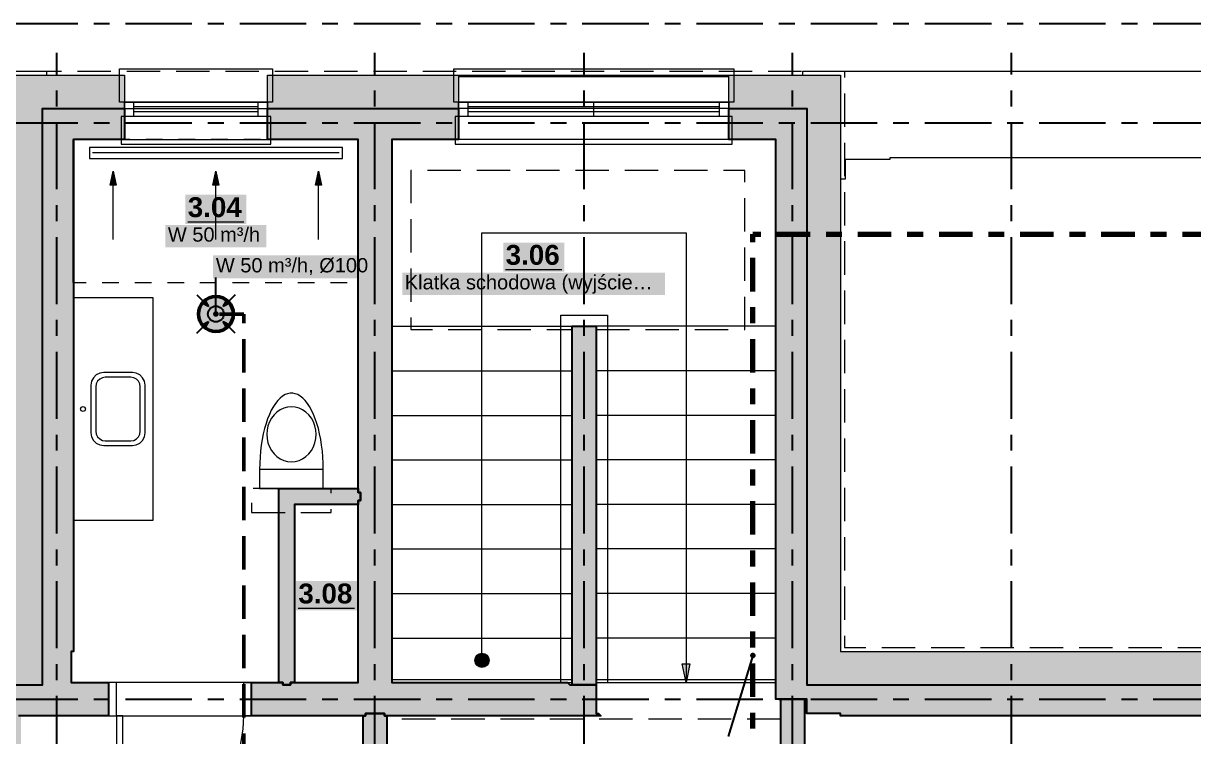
# Model space of a CAD drawing. Header units: metres. Extents: x -3.2 to 60.6, y -2.1 to 10.4.
# Drawn here: x 45.69 to 53.04, y 4.89 to 9.38 of the extents above; entities that cross this region are included whole.
import ezdxf

# ---------------------------------------------------------------- set-up
doc = ezdxf.new("R2010")
doc.units = ezdxf.units.M
for name, pattern in [('KRESKOWA', [5.25, 4.2, -1.05]), ('KRESKOWA_DROBNA', [3.15, 2.1, -1.05]), ('PUNKTOWA', [10.5, 8.4, -1.05, 0, -1.05]), ('PUNKTOWA_KROTKA', [6.3, 4.2, -1.05, 0, -1.05])]:
    doc.linetypes.add(name, pattern=pattern)
doc.layers.add('A-MASKA', color=7, linetype='Continuous', lineweight=18)
doc.layers.add('S-OPISY', color=2, linetype='Continuous', lineweight=25)
for name, color, linetype, lineweight, true_color in [('I-OSIE', 8, 'PUNKTOWA', 18, 0x7a7a7a), ('I-PODKLAD', 8, 'Continuous', 18, 0x9a9a9a), ('I-PODKLAD-SCIANY', 8, 'Continuous', 25, 0x6e6e6e), ('I-PODKLAD-WYPELN', 254, 'Continuous', 18, 0xe6e6e6), ('I-POMIESZCZENIA', 8, 'Continuous', 25, 0x4a4a4a), ('S-WENT', 3, 'Continuous', 35, 0x008a00)]:
    doc.layers.add(name, color=color, linetype=linetype, lineweight=lineweight, true_color=true_color)
doc.styles.add('PL_ARIAL', font='arial.ttf')
doc.styles.add('PL_ARIAL_B', font='arialbd.ttf')

msp = doc.modelspace()

# ---------------------------------------------------------------- hatches: boundary and pattern name
at = {"layer": 'A-MASKA', "true_color": 0xffffff}
for points in [[(46.7032, 8.1145), (47.0868, 8.1145), (47.0868, 8.297), (46.7032, 8.297)], [(46.5784, 7.9677), (47.2116, 7.9677), (47.2116, 8.1075), (46.5784, 8.1075)], [(48.7012, 7.8144), (49.0848, 7.8144), (49.0848, 7.9969), (48.7012, 7.9969)], [(46.8775, 7.772), (47.9085, 7.772), (47.9085, 7.9168), (46.8775, 7.9168)], [(48.0674, 7.6676), (49.7186, 7.6676), (49.7186, 7.8074), (48.0674, 7.8074)], [(47.3982, 5.685), (47.7818, 5.685), (47.7818, 5.8675), (47.3982, 5.8675)]]:
    msp.add_hatch(color=7, dxfattribs=at).paths.add_polyline_path(points)
at = {"layer": 'I-PODKLAD-WYPELN', "true_color": 0xe4e4e4}
h = msp.add_hatch(color=7, dxfattribs=at)
h.paths.add_polyline_path([(41.16, 4.985), (41.16, 4.985), (41.16, 3.7), (41.16, 3.7), (41.16, 3.7), (41.135, 3.7), (41.135, 3.7), (41.135, 3.7), (41.135, 3.7), (40.92, 3.7), (40.92, 3.7), (40.92, 3.7), (40.92, 3.7), (40.92, 3.7), (40.92, 3.7), (40.92, 3.7), (40.92, 3.7), (40.724, 3.7), (40.724, 3.7), (40.724, 3.7), (40.724, 3.7), (40.72, 3.7), (40.72, 5.425), (40.72, 5.425), (40.72, 5.425), (40.72, 5.425), (45.595, 5.425), (45.595, 9.05), (46.32, 9.05), (46.32, 8.84), (46.32, 8.645), (46, 8.645), (46, 5.425), (45.985, 5.425), (45.985, 5.425), (45.985, 5.425), (45.985, 5.425), (45.985, 5.425), (45.985, 5.425), (45.985, 5.425), (45.985, 5.425), (45.985, 5.425), (45.985, 5.425), (45.985, 5.425), (45.985, 5.23), (45.985, 5.23), (45.985, 5.23), (45.985, 5.23), (45.985, 5.23), (46.22, 5.23), (46.22, 5.23), (46.22, 5.23), (46.22, 5.23), (46.22, 5.23), (46.22, 5.035), (46.22, 5.035), (46.22, 5.035), (46.22, 5.02), (46.22, 5.02), (46.22, 5.02), (45.895, 5.02), (45.895, 5.02), (45.895, 5.02), (45.895, 5.02), (45.895, 5.02), (45.67, 5.02), (45.67, 5.02), (45.67, 5.02), (45.67, 4.8), (45.67, 4.8), (45.67, 4.8), (45.655, 4.8), (45.655, 4.8), (45.655, 4.8), (45.655, 4.8), (45.52, 4.8), (45.52, 4.8), (45.52, 4.8), (45.52, 4.8), (45.52, 4.8), (45.52, 5.02), (45.52, 5.02), (45.52, 5.02), (45.52, 5.02), (45.52, 5.02), (41.125, 5.02), (41.125, 5.02), (41.125, 5.02), (41.1225, 5.0225), (41.135, 5.01), (41.135, 5.01), (41.135, 5.01), (41.16, 4.985)])
h.paths.add_polyline_path([(45.895, 5.215), (45.895, 5.215), (45.895, 5.215), (45.895, 5.215), (45.895, 5.215), (45.895, 5.215), (45.895, 5.215), (45.895, 5.215)], flags=0)
h.paths.add_polyline_path([(45.895, 5.035), (45.895, 5.035), (45.895, 5.035)], flags=0)
h.paths.add_polyline_path([(40.92, 5.225), (40.92, 5.225), (40.92, 5.225), (40.92, 5.215), (40.92, 5.215), (40.92, 5.215), (40.92, 5.215), (40.92, 5.215), (40.93, 5.215), (40.93, 5.215), (40.93, 5.215)], flags=0)
h.paths.add_polyline_path([(41.12, 5.215), (41.12, 5.215), (41.12, 5.215), (41.12, 5.215), (41.12, 5.215), (41.12, 5.215), (41.12, 5.215), (41.12, 5.215)], flags=0)
h.paths.add_polyline_path([(40.724, 5.421), (40.724, 5.421), (40.724, 5.421), (40.724, 5.421), (40.73, 5.415)], flags=0)
h.paths.add_polyline_path([(40.8071, 5.3379), (40.904, 5.241), (40.9196, 5.2254), (40.73, 5.415)], flags=0)
h.paths.add_polyline_path([(45.805, 5.425), (45.805, 5.425), (45.805, 5.425), (45.805, 5.425)], flags=0)
h.paths.add_polyline_path([(45.805, 5.215), (45.805, 5.215), (45.805, 5.215), (45.805, 5.215)], flags=0)
h = msp.add_hatch(color=7, dxfattribs=at)
h.paths.add_polyline_path([(47.12, 5.02), (47.12, 5.035), (47.12, 5.035), (47.12, 5.035), (47.12, 5.035), (47.12, 5.23), (47.12, 5.23), (47.12, 5.23), (47.12, 5.23), (47.12, 5.23), (47.29, 5.23), (47.29, 6.45), (47.79, 6.45), (47.79, 8.645), (47.79, 8.645), (47.79, 8.645), (47.79, 8.645), (47.79, 8.645), (47.22, 8.645), (47.22, 8.84), (47.22, 9.05), (48.42, 9.05), (48.42, 8.84), (48.42, 8.645), (48, 8.645), (48, 8.645), (48, 8.645), (48, 5.23), (48, 5.23), (48, 5.23), (49.105, 5.23), (49.105, 5.23), (49.105, 5.23), (49.105, 5.23), (49.105, 5.23), (49.12, 5.215), (49.12, 5.215), (49.12, 5.215), (49.12, 5.215), (49.12, 5.215), (49.12, 5.215), (49.12, 5.215), (49.12, 5.215), (49.12, 5.215), (49.12, 5.215), (49.12, 5.215), (49.12, 5.215), (49.135, 5.215), (49.135, 7.47), (49.285, 7.47), (49.285, 5.215), (49.285, 5.215), (49.285, 5.215), (49.285, 5.215), (49.285, 5.215), (49.285, 5.215), (49.285, 5.035), (49.285, 5.035), (49.285, 5.035), (49.285, 5.035), (49.285, 5.035), (49.285, 5.035), (49.285, 5.035), (49.285, 5.035), (49.285, 5.035), (49.285, 5.035), (49.285, 5.035), (49.285, 5.035), (49.285, 5.035), (49.285, 5.035), (49.285, 5.035), (49.285, 5.035), (49.285, 5.035), (49.3, 5.035), (49.3, 5.035), (49.3, 5.035), (49.315, 5.02), (49.315, 5.02), (49.315, 5.02), (47.97, 5.02), (47.97, 5.02), (47.97, 5.02), (47.97, 4.8), (47.97, 4.8), (47.97, 4.8), (47.955, 4.8), (47.955, 4.8), (47.955, 4.8), (47.955, 4.8), (47.82, 4.8), (47.82, 4.8), (47.82, 4.8), (47.82, 4.8), (47.82, 4.8), (47.82, 5.02), (47.82, 5.02), (47.82, 5.02), (47.82, 5.02), (47.82, 5.02), (47.12, 5.02), (47.12, 5.02)])
h.paths.add_polyline_path([(47.79, 5.23), (47.79, 5.23), (47.79, 6.35), (47.39, 6.35), (47.39, 5.23), (47.79, 5.23), (47.79, 5.23), (47.79, 5.23)], flags=0)
h = msp.add_hatch(color=7, dxfattribs=at)
h.paths.add_polyline_path([(50.82, 5.02), (50.82, 5.02), (50.82, 5.035), (50.82, 5.035), (50.82, 5.035), (50.82, 5.035), (50.82, 5.035), (50.82, 5.035), (50.82, 5.035), (50.82, 5.035), (50.82, 5.035), (50.82, 5.035), (50.82, 5.035), (50.82, 5.035), (50.82, 5.035), (50.82, 5.035), (50.82, 5.035), (50.82, 5.035), (50.82, 5.035), (50.61, 5.035), (50.61, 5.035), (50.61, 5.035), (50.61, 5.125), (50.61, 5.125), (50.61, 5.125), (50.595, 5.125), (50.595, 4.8), (50.58, 4.8), (50.445, 4.8), (50.445, 5.125), (50.415, 5.125), (50.415, 5.125), (50.415, 5.125), (50.415, 8.645), (50.415, 8.645), (50.415, 8.645), (50.415, 8.645), (50.12, 8.645), (50.12, 8.84), (50.12, 9.05), (50.82, 9.05), (50.82, 5.425), (50.82, 5.425), (50.82, 5.425), (54.32, 5.425), (54.32, 5.425), (54.32, 5.425), (54.32, 5.425), (54.32, 3.1), (54.31, 3.1), (54.11, 3.1), (54.11, 3.1), (54.11, 3.1), (54.11, 3.1), (53.915, 3.1), (53.915, 3.1), (53.915, 3.1), (53.915, 5.02), (53.915, 5.02), (53.915, 5.02), (53.915, 5.02), (53.915, 5.02), (53.915, 5.02), (50.82, 5.02)])
h.paths.add_polyline_path([(53.93, 5.215), (53.93, 5.215), (53.93, 5.215), (53.93, 5.215), (53.93, 5.215)], flags=0)
h.paths.add_polyline_path([(54.11, 5.215), (54.11, 5.215), (54.11, 5.215), (54.11, 5.215), (54.11, 5.215), (54.11, 5.215)], flags=0)
h.paths.add_polyline_path([(50.61, 5.215), (50.61, 5.215), (50.61, 5.215), (50.61, 5.215)], flags=0)
h.paths.add_polyline_path([(50.82, 5.215), (50.82, 5.215), (50.82, 5.215), (50.82, 5.215)], flags=0)
h.paths.add_polyline_path([(50.43, 8.66), (50.43, 8.66), (50.43, 8.66), (50.43, 8.66)], flags=0)
h.paths.add_polyline_path([(50.61, 8.66), (50.61, 8.66), (50.61, 8.66), (50.61, 8.66)], flags=0)
at = {"layer": 'I-PODKLAD-WYPELN', "true_color": 0xcfcfcf}
for points in [[(46.25, 8.445), (46.2687, 8.357), (46.2313, 8.357)], [(46.895, 8.445), (46.9137, 8.357), (46.8763, 8.357)], [(47.54, 8.445), (47.5587, 8.357), (47.5213, 8.357)], [(49.85, 5.2301), (49.8251, 5.3475), (49.8749, 5.3475)]]:
    msp.add_hatch(color=7, dxfattribs=at).paths.add_polyline_path(points)
at = {"layer": 'I-PODKLAD-WYPELN', "true_color": 0xffffff}
msp.add_hatch(color=7, dxfattribs=at).paths.add_polyline_path([(48.6125, 5.37), (48.6123, 5.3656), (48.6116, 5.3612), (48.6106, 5.3569), (48.6091, 5.3528), (48.6072, 5.3488), (48.6049, 5.345), (48.6023, 5.3415), (48.5993, 5.3382), (48.596, 5.3352), (48.5925, 5.3326), (48.5887, 5.3303), (48.5847, 5.3284), (48.5806, 5.3269), (48.5763, 5.3259), (48.5719, 5.3252), (48.5675, 5.325), (48.5631, 5.3252), (48.5587, 5.3259), (48.5544, 5.3269), (48.5503, 5.3284), (48.5463, 5.3303), (48.5425, 5.3326), (48.539, 5.3352), (48.5357, 5.3382), (48.5327, 5.3415), (48.5301, 5.345), (48.5278, 5.3488), (48.5259, 5.3528), (48.5244, 5.3569), (48.5234, 5.3612), (48.5227, 5.3656), (48.5225, 5.37), (48.5227, 5.3744), (48.5234, 5.3788), (48.5244, 5.3831), (48.5259, 5.3872), (48.5278, 5.3912), (48.5301, 5.395), (48.5327, 5.3985), (48.5357, 5.4018), (48.539, 5.4048), (48.5425, 5.4074), (48.5463, 5.4097), (48.5503, 5.4116), (48.5544, 5.4131), (48.5587, 5.4141), (48.5631, 5.4148), (48.5675, 5.415), (48.5719, 5.4148), (48.5763, 5.4141), (48.5806, 5.4131), (48.5847, 5.4116), (48.5887, 5.4097), (48.5925, 5.4074), (48.596, 5.4048), (48.5993, 5.4018), (48.6023, 5.3985), (48.6049, 5.395), (48.6072, 5.3912), (48.6091, 5.3872), (48.6106, 5.3831), (48.6116, 5.3788), (48.6123, 5.3744)])
at = {"layer": 'S-OPISY', "true_color": 0x000000}
for points in [[(46.9125, 7.5475), (46.9119, 7.552), (46.9102, 7.5563), (46.9074, 7.5599), (46.9037, 7.5627), (46.8995, 7.5644), (46.895, 7.565), (46.8905, 7.5644), (46.8862, 7.5627), (46.8826, 7.5599), (46.8798, 7.5563), (46.8781, 7.552), (46.8775, 7.5475), (46.8781, 7.543), (46.8798, 7.5388), (46.8826, 7.5351), (46.8862, 7.5323), (46.8905, 7.5306), (46.895, 7.53), (46.8995, 7.5306), (46.9037, 7.5323), (46.9074, 7.5351), (46.9102, 7.5388), (46.9119, 7.543)], [(50.2875, 5.4), (50.2869, 5.4045), (50.2852, 5.4088), (50.2824, 5.4124), (50.2787, 5.4152), (50.2745, 5.4169), (50.27, 5.4175), (50.2655, 5.4169), (50.2612, 5.4152), (50.2576, 5.4124), (50.2548, 5.4088), (50.2531, 5.4045), (50.2525, 5.4), (50.2531, 5.3955), (50.2548, 5.3913), (50.2576, 5.3876), (50.2612, 5.3848), (50.2655, 5.3831), (50.27, 5.3825), (50.2745, 5.3831), (50.2787, 5.3848), (50.2824, 5.3876), (50.2852, 5.3913), (50.2869, 5.3955)]]:
    msp.add_hatch(color=7, dxfattribs=at).paths.add_polyline_path(points)
at = {"layer": 'S-WENT', "true_color": 0xffffff}
msp.add_hatch(color=7, dxfattribs=at).paths.add_polyline_path([(47.005, 7.5475), (47.0033, 7.5666), (46.9984, 7.5851), (46.9903, 7.6025), (46.9793, 7.6182), (46.9657, 7.6318), (46.95, 7.6428), (46.9326, 7.6509), (46.9141, 7.6558), (46.895, 7.6575), (46.8759, 7.6558), (46.8574, 7.6509), (46.84, 7.6428), (46.8243, 7.6318), (46.8107, 7.6182), (46.7997, 7.6025), (46.7916, 7.5851), (46.7867, 7.5666), (46.785, 7.5475), (46.7867, 7.5284), (46.7916, 7.5099), (46.7997, 7.4925), (46.8107, 7.4768), (46.8243, 7.4632), (46.84, 7.4522), (46.8574, 7.4441), (46.8759, 7.4392), (46.895, 7.4375), (46.9141, 7.4392), (46.9326, 7.4441), (46.95, 7.4522), (46.9657, 7.4632), (46.9793, 7.4768), (46.9903, 7.4925), (46.9984, 7.5099), (47.0033, 7.5284)])
at = {"layer": 'S-WENT', "true_color": 0x000000}
for points in [[(46.8483, 7.5942), (46.8046, 7.6184), (46.8241, 7.6379)], [(46.9417, 7.5942), (46.9659, 7.6379), (46.9854, 7.6184)], [(46.8483, 7.5008), (46.8241, 7.4571), (46.8046, 7.4766)], [(46.9417, 7.5008), (46.9854, 7.4766), (46.9659, 7.4571)]]:
    msp.add_hatch(color=7, dxfattribs=at).paths.add_polyline_path(points)

# ---------------------------------------------------------------- linework, layer by layer
at = {"layer": 'I-OSIE', "linetype": 'PUNKTOWA', "lineweight": 25, "ltscale": 0.049728, "flags": 128}
for points in [[(39.15, 9.375), (58.3649, 9.375)], [(39.15, 8.75), (58.3649, 8.75)], [(39.15, 5.125), (58.3649, 5.125)]]:
    msp.add_lwpolyline(points, dxfattribs=at)
at = {"layer": 'I-OSIE', "linetype": 'PUNKTOWA', "lineweight": 25, "ltscale": 0.050183, "flags": 128}
for points in [[(45.895, -1.77), (45.895, 9.19)], [(47.895, -1.77), (47.895, 9.19)], [(49.21, -1.77), (49.21, 9.19)], [(50.52, -1.77), (50.52, 9.19)], [(51.895, -1.77), (51.895, 9.19)]]:
    msp.add_lwpolyline(points, dxfattribs=at)
at = {"layer": 'I-PODKLAD', "linetype": 'KRESKOWA', "lineweight": 13, "ltscale": 0.05, "flags": 128}
for points in [[(40.685, 5.4255), (40.685, 5.45), (45.57, 5.45), (45.57, 9.075), (50.845, 9.075), (50.845, 5.45), (54.345, 5.45), (54.345, 5.4255)], [(49.2855, 7.45), (50.22, 7.45), (50.22, 8.45), (48.12, 8.45), (48.12, 7.45), (49.1345, 7.45)], [(48.0005, 5.25), (49.1345, 5.25)], [(49.2855, 5.25), (50.4145, 5.25)], [(50.4445, 5), (47.9705, 5)]]:
    msp.add_lwpolyline(points, dxfattribs=at)
at = {"layer": 'I-PODKLAD', "lineweight": 13, "ltscale": 0.05}
for points in [[(41.695, 5.4255), (41.695, 9.075), (45.83, 9.075), (45.83, 9.0505)], [(48.4205, 9.05), (50.1195, 9.05)], [(50.585, 9.0505), (50.585, 9.075), (54.345, 9.075), (54.345, 5.19), (54.3205, 5.19)], [(48.4205, 9.04), (50.1195, 9.04)], [(46.3205, 8.84), (47.2195, 8.84)], [(50.1195, 8.84), (48.4205, 8.84)], [(46.3205, 8.645), (47.2195, 8.645)], [(50.1195, 8.645), (48.4205, 8.645)], [(53.665, 5.4255), (53.665, 5.455), (53.79, 5.455), (53.79, 5.735), (53.8, 5.735), (53.8, 8.53), (51.13, 8.53), (51.13, 8.52), (50.85, 8.52), (50.85, 8.395), (50.8205, 8.395)], [(48.5675, 5.37), (48.5675, 7.47), (48.5675, 8.0575), (49.85, 8.0575), (49.85, 7.47), (49.85, 5.2301)], [(49.064, 7.47), (49.064, 7.541)], [(49.064, 7.541), (49.356, 7.541)], [(49.356, 7.541), (49.356, 7.47)], [(48.0001, 7.47), (49.1349, 7.47)], [(49.064, 5.2301), (49.064, 7.47)], [(50.4149, 7.47), (49.2851, 7.47)], [(49.356, 7.47), (49.356, 5.23)], [(48.0001, 7.19), (49.1349, 7.19)], [(50.4149, 7.19), (49.2851, 7.19)], [(48.0001, 6.91), (49.1349, 6.91)], [(50.4149, 6.91), (49.2851, 6.91)], [(48.0001, 6.63), (49.1349, 6.63)], [(50.4149, 6.63), (49.2851, 6.63)], [(48.0001, 6.35), (49.1349, 6.35)], [(50.4149, 6.35), (49.2851, 6.35)], [(48.0001, 6.07), (49.1349, 6.07)], [(50.4149, 6.07), (49.2851, 6.07)], [(48.0001, 5.79), (49.1349, 5.79)], [(50.4149, 5.79), (49.2851, 5.79)], [(48.0001, 5.51), (49.1349, 5.51)], [(50.4149, 5.51), (49.2851, 5.51)], [(47.1195, 5.23), (46.2205, 5.23)], [(48.0005, 5.25), (49.1345, 5.25)], [(49.1057, 5.23), (49.1345, 5.23)], [(49.2855, 5.25), (50.4145, 5.25)], [(49.2855, 5.23), (50.4145, 5.23)], [(46.2205, 5.02), (47.1195, 5.02)]]:
    msp.add_lwpolyline(points, dxfattribs=at)
at = {"layer": 'I-PODKLAD', "lineweight": 18, "ltscale": 0.05}
for points in [[(47.25, 8.88), (46.29, 8.88), (46.29, 9.09), (47.25, 9.09)], [(50.15, 8.88), (48.39, 8.88), (48.39, 9.09), (50.15, 9.09)], [(47.22, 8.79), (46.32, 8.79), (46.32, 8.88), (47.22, 8.88)], [(50.12, 8.79), (48.42, 8.79), (48.42, 8.88), (50.12, 8.88)], [(47.24, 8.79), (46.3, 8.79), (46.3, 8.615), (47.24, 8.615)], [(50.14, 8.79), (48.4, 8.79), (48.4, 8.615), (50.14, 8.615)], [(46.005, 8.645), (45.995, 8.645), (45.995, 7.745), (46.005, 7.745)], [(47.69, 8.595), (46.1, 8.595), (46.1, 8.525), (47.69, 8.525)], [(46.25, 8.445), (46.2687, 8.357), (46.2313, 8.357)], [(46.895, 8.445), (46.9137, 8.357), (46.8763, 8.357)], [(47.54, 8.445), (47.5587, 8.357), (47.5213, 8.357)], [(46, 7.65), (46, 6.25), (46.5, 6.25), (46.5, 7.65)], [(46.11, 6.8), (46.1139, 6.7753), (46.1253, 6.753), (46.143, 6.7353), (46.1653, 6.7239), (46.19, 6.72), (46.37, 6.72), (46.3947, 6.7239), (46.417, 6.7353), (46.4347, 6.753), (46.4461, 6.7753), (46.45, 6.8), (46.45, 7.1), (46.4461, 7.1247), (46.4347, 7.147), (46.417, 7.1647), (46.3947, 7.1761), (46.37, 7.18), (46.19, 7.18), (46.1653, 7.1761), (46.143, 7.1647), (46.1253, 7.147), (46.1139, 7.1247), (46.11, 7.1)], [(46.14, 6.81), (46.1429, 6.7915), (46.1515, 6.7747), (46.1647, 6.7615), (46.1815, 6.7529), (46.2, 6.75), (46.36, 6.75), (46.3785, 6.7529), (46.3953, 6.7615), (46.4085, 6.7747), (46.4171, 6.7915), (46.42, 6.81), (46.42, 7.09), (46.4171, 7.1085), (46.4085, 7.1253), (46.3953, 7.1385), (46.3785, 7.1471), (46.36, 7.15), (46.2, 7.15), (46.1815, 7.1471), (46.1647, 7.1385), (46.1515, 7.1253), (46.1429, 7.1085), (46.14, 7.09)], [(47.525, 6.7908), (47.5231, 6.8178), (47.5174, 6.8442), (47.5081, 6.8692), (47.4954, 6.8924), (47.4796, 6.913), (47.4611, 6.9306), (47.4404, 6.9448), (47.4179, 6.9551), (47.3942, 6.9615), (47.37, 6.9636), (47.3458, 6.9615), (47.3221, 6.9551), (47.2996, 6.9448), (47.2789, 6.9306), (47.2604, 6.913), (47.2446, 6.8924), (47.2319, 6.8692), (47.2226, 6.8442), (47.2169, 6.8178), (47.215, 6.7908), (47.2169, 6.7638), (47.2226, 6.7374), (47.2319, 6.7124), (47.2446, 6.6892), (47.2604, 6.6686), (47.2789, 6.651), (47.2996, 6.6368), (47.3221, 6.6265), (47.3458, 6.6201), (47.37, 6.618), (47.3942, 6.6201), (47.4179, 6.6265), (47.4404, 6.6368), (47.4611, 6.651), (47.4796, 6.6686), (47.4954, 6.6892), (47.5081, 6.7124), (47.5174, 6.7374), (47.5231, 6.7638)], [(47.17, 6.45), (47.57, 6.45), (47.57, 6.57), (47.17, 6.57)], [(46.22, 5.02), (46.27, 5.02), (46.27, 5.23), (46.22, 5.23)], [(47.12, 5.02), (47.07, 5.02), (47.07, 5.23), (47.12, 5.23)], [(46.27, 5.02), (46.27, 4.22), (46.31, 4.22), (46.31, 5.02)]]:
    msp.add_lwpolyline(points, close=True, dxfattribs=at)
for points in [[(46.38, 8.79), (46.38, 8.88)], [(47.16, 8.8512), (46.38, 8.8512)], [(47.16, 8.79), (47.16, 8.88)], [(48.48, 8.79), (48.48, 8.88)], [(50.06, 8.8512), (48.48, 8.8512)], [(49.27, 8.79), (49.27, 8.88)], [(50.06, 8.79), (50.06, 8.88)], [(47.16, 8.8188), (46.38, 8.8188)], [(50.06, 8.8188), (48.48, 8.8188)], [(47.67, 8.56), (46.12, 8.56)], [(46.25, 8.015), (46.25, 8.355)], [(46.895, 8.015), (46.895, 8.355)], [(47.54, 8.015), (47.54, 8.355)], [(47.57, 6.57), (47.5694, 6.6086), (47.5674, 6.647), (47.5642, 6.6849), (47.5597, 6.722), (47.554, 6.7581), (47.5471, 6.7931), (47.539, 6.8265), (47.5299, 6.8584), (47.5197, 6.8883), (47.5085, 6.9162), (47.4965, 6.9418), (47.4836, 6.965), (47.47, 6.9857), (47.4557, 7.0037), (47.4409, 7.0188), (47.4256, 7.031), (47.41, 7.0403), (47.3941, 7.0465), (47.3781, 7.0496), (47.3619, 7.0496), (47.3459, 7.0465), (47.33, 7.0403), (47.3144, 7.031), (47.2991, 7.0188), (47.2843, 7.0037), (47.27, 6.9857), (47.2564, 6.965), (47.2435, 6.9418), (47.2315, 6.9162), (47.2203, 6.8883), (47.2101, 6.8584), (47.201, 6.8265), (47.1929, 6.7931), (47.186, 6.7581), (47.1803, 6.722), (47.1758, 6.6849), (47.1726, 6.647), (47.1706, 6.6086), (47.17, 6.57)]]:
    msp.add_lwpolyline(points, dxfattribs=at)
at = {"layer": 'I-PODKLAD', "linetype": 'KRESKOWA_DROBNA', "lineweight": 18, "ltscale": 0.05, "flags": 128}
msp.add_lwpolyline([(47.79, 8.645), (46, 8.645), (46, 7.745), (47.79, 7.745)], close=True, dxfattribs=at)
at = {"layer": 'I-PODKLAD', "linetype": 'KRESKOWA', "lineweight": 18, "ltscale": 0.05, "flags": 128}
msp.add_lwpolyline([(47.12, 6.3), (47.62, 6.3), (47.62, 6.45), (47.12, 6.45)], close=True, dxfattribs=at)
at = {"layer": 'I-PODKLAD', "lineweight": 13, "ltscale": 0.05}
msp.add_lwpolyline([(49.85, 5.2301), (49.8251, 5.3475), (49.8749, 5.3475)], close=True, dxfattribs=at)
for centre, radius in [((46.06, 6.95), 0.015), ((48.5675, 5.37), 0.045)]:
    msp.add_circle(centre, radius, dxfattribs=at)
msp.add_arc((46.27, 5.02), 0.8, -90, 0, dxfattribs=at)
at = {"layer": 'I-PODKLAD-SCIANY', "lineweight": 13, "ltscale": 0.05}
for points in [[(45.595, 9.05), (46.32, 9.05), (46.32, 9.05), (46.32, 9.05), (46.32, 8.84), (46.32, 8.84), (46.32, 8.84), (45.805, 8.84), (45.805, 8.84), (45.805, 8.84), (45.805, 8.84), (45.805, 8.84), (45.805, 8.84), (45.805, 8.84), (45.805, 8.84), (45.805, 8.84), (45.805, 8.84), (45.805, 8.84), (45.805, 8.84), (45.805, 8.84), (45.805, 8.84), (45.805, 8.84), (45.805, 8.84), (45.805, 8.84), (45.805, 5.215), (45.805, 5.215), (45.805, 5.215), (40.93, 5.215)], [(54.11, 5.215), (50.61, 5.215), (50.61, 5.215), (50.61, 5.215), (50.61, 8.84), (50.61, 8.84), (50.61, 8.84), (50.61, 8.84), (50.61, 8.84), (50.61, 8.84), (50.61, 8.84), (50.61, 8.84), (50.61, 8.84), (50.61, 8.84), (50.61, 8.84), (50.61, 8.84), (50.61, 8.84), (50.61, 8.84), (50.61, 8.84), (50.61, 8.84), (50.61, 8.84), (50.12, 8.84), (50.12, 8.84), (50.12, 8.84), (50.12, 9.05), (50.12, 9.05), (50.12, 9.05), (50.82, 9.05), (50.82, 9.05), (50.82, 9.05), (50.82, 5.425), (50.82, 5.425), (50.82, 5.425), (50.82, 5.425), (50.82, 5.425), (50.82, 5.425), (50.82, 5.425), (50.82, 5.425), (50.82, 5.425), (50.82, 5.425), (50.82, 5.425), (50.82, 5.425), (50.82, 5.425), (50.82, 5.425), (50.82, 5.425), (50.82, 5.425), (50.82, 5.425), (54.32, 5.425)]]:
    msp.add_lwpolyline(points, dxfattribs=at)
msp.add_lwpolyline([(47.22, 8.84), (47.22, 8.84), (47.22, 9.05), (47.22, 9.05), (47.22, 9.05), (48.42, 9.05), (48.42, 9.05), (48.42, 9.05), (48.42, 8.84), (48.42, 8.84), (48.42, 8.84), (47.22, 8.84)], close=True, dxfattribs=at)
at = {"layer": 'I-PODKLAD-SCIANY', "lineweight": 25, "ltscale": 0.05}
for points in [[(41.12, 5.215), (45.805, 5.215), (45.805, 5.215), (45.805, 5.215), (45.805, 5.215), (45.805, 5.215), (45.805, 5.215), (45.805, 5.215), (45.805, 5.215), (45.805, 5.215), (45.805, 5.215), (45.805, 5.215), (45.805, 5.215), (45.805, 5.215), (45.805, 5.215), (45.805, 5.215), (45.805, 5.215), (45.805, 5.215), (45.805, 8.84), (45.805, 8.84), (45.805, 8.84), (46.32, 8.84), (46.32, 8.84), (46.32, 8.84), (46.32, 8.645), (46.32, 8.645), (46.32, 8.645), (46, 8.645), (46, 8.645), (46, 8.645), (46, 8.645), (46, 8.645), (46, 8.645), (46, 8.645), (46, 8.645), (46, 8.645), (46, 8.645), (46, 8.645), (46, 8.645), (46, 8.645), (46, 8.645), (46, 8.645), (46, 8.645), (46, 8.645), (46, 5.425), (46, 5.425), (46, 5.425), (45.985, 5.425), (45.985, 5.425), (45.985, 5.425), (45.985, 5.425), (45.985, 5.425), (45.985, 5.425), (45.985, 5.425), (45.985, 5.425), (45.985, 5.425), (45.985, 5.425), (45.985, 5.425), (45.985, 5.425), (45.985, 5.425), (45.985, 5.425), (45.985, 5.425), (45.985, 5.425), (45.985, 5.425), (45.985, 5.23), (45.985, 5.23), (45.985, 5.23), (45.985, 5.23), (45.985, 5.23), (45.985, 5.23), (45.985, 5.23), (45.985, 5.23), (45.985, 5.23), (45.985, 5.23), (45.985, 5.23), (45.985, 5.23), (45.985, 5.23), (45.985, 5.23), (45.985, 5.23), (45.985, 5.23), (45.985, 5.23), (46.22, 5.23), (46.22, 5.23), (46.22, 5.23), (46.22, 5.23), (46.22, 5.23), (46.22, 5.02), (46.22, 5.02), (46.22, 5.02), (45.655, 5.02)], [(53.915, 5.02), (50.82, 5.02), (50.82, 5.02), (50.82, 5.02), (50.82, 5.02), (50.82, 5.035), (50.82, 5.035), (50.82, 5.035), (50.82, 5.035), (50.82, 5.035), (50.82, 5.035), (50.82, 5.035), (50.82, 5.035), (50.82, 5.035), (50.82, 5.035), (50.82, 5.035), (50.82, 5.035), (50.82, 5.035), (50.82, 5.035), (50.82, 5.035), (50.82, 5.035), (50.82, 5.035), (50.61, 5.035), (50.61, 5.035), (50.61, 5.035), (50.61, 5.035), (50.61, 5.125), (50.61, 5.125), (50.61, 5.125), (50.61, 5.125), (50.61, 5.125), (50.61, 5.125), (50.61, 5.125), (50.61, 5.125), (50.61, 5.125), (50.61, 5.125), (50.61, 5.125), (50.61, 5.125), (50.61, 5.125), (50.61, 5.125), (50.61, 5.125), (50.61, 5.125), (50.61, 5.125), (50.415, 5.125), (50.415, 5.125), (50.415, 5.125), (50.415, 5.125), (50.415, 8.645), (50.415, 8.645), (50.415, 8.645), (50.415, 8.645), (50.415, 8.645), (50.415, 8.645), (50.415, 8.645), (50.415, 8.645), (50.415, 8.645), (50.415, 8.645), (50.415, 8.645), (50.415, 8.645), (50.415, 8.645), (50.415, 8.645), (50.415, 8.645), (50.415, 8.645), (50.415, 8.645), (50.12, 8.645), (50.12, 8.645), (50.12, 8.645), (50.12, 8.84), (50.12, 8.84), (50.12, 8.84), (50.61, 8.84), (50.61, 8.84), (50.61, 8.84), (50.61, 5.215), (50.61, 5.215), (50.61, 5.215), (50.61, 5.215), (50.61, 5.215), (50.61, 5.215), (50.61, 5.215), (50.61, 5.215), (50.61, 5.215), (50.61, 5.215), (50.61, 5.215), (50.61, 5.215), (50.61, 5.215), (50.61, 5.215), (50.61, 5.215), (50.61, 5.215), (50.61, 5.215), (54.11, 5.215)], [(47.82, 4.8), (47.82, 5.02), (47.82, 5.02), (47.82, 5.02), (47.82, 5.02), (47.82, 5.02), (47.835, 5.02), (47.835, 5.02), (47.835, 5.02), (47.835, 5.02), (47.835, 5.02), (47.835, 5.02), (47.835, 5.02), (47.835, 5.02), (47.835, 5.02), (47.835, 5.02), (47.835, 5.02), (47.835, 5.02), (47.835, 5.02), (47.835, 5.02), (47.835, 5.02), (47.835, 5.02), (47.835, 5.02), (47.835, 5.035), (47.835, 5.035), (47.835, 5.035), (47.835, 5.035), (47.835, 5.035), (47.955, 5.035), (47.955, 5.035), (47.955, 5.035), (47.955, 5.035), (47.955, 5.035), (47.955, 5.02), (47.955, 5.02), (47.955, 5.02), (47.955, 5.02), (47.955, 5.02), (47.955, 5.02), (47.955, 5.02), (47.955, 5.02), (47.955, 5.02), (47.955, 5.02), (47.955, 5.02), (47.955, 5.02), (47.955, 5.02), (47.955, 5.02), (47.955, 5.02), (47.955, 5.02), (47.955, 5.02), (47.97, 5.02), (47.97, 5.02), (47.97, 5.02), (47.97, 4.8)]]:
    msp.add_lwpolyline(points, dxfattribs=at)
for points in [[(47.12, 5.035), (47.12, 5.23), (47.12, 5.23), (47.12, 5.23), (47.12, 5.23), (47.12, 5.23), (47.315, 5.23), (47.315, 5.23), (47.315, 5.23), (47.315, 5.23), (47.315, 5.23), (47.315, 5.215), (47.315, 5.215), (47.315, 5.215), (47.315, 5.215), (47.315, 5.215), (47.315, 5.215), (47.315, 5.215), (47.315, 5.215), (47.315, 5.215), (47.315, 5.215), (47.315, 5.215), (47.315, 5.215), (47.315, 5.215), (47.315, 5.215), (47.315, 5.215), (47.315, 5.215), (47.315, 5.215), (47.365, 5.215), (47.365, 5.215), (47.365, 5.215), (47.365, 5.215), (47.365, 5.215), (47.365, 5.215), (47.365, 5.215), (47.365, 5.215), (47.365, 5.215), (47.365, 5.215), (47.365, 5.215), (47.365, 5.215), (47.365, 5.215), (47.365, 5.215), (47.365, 5.215), (47.365, 5.215), (47.365, 5.215), (47.365, 5.23), (47.365, 5.23), (47.365, 5.23), (47.365, 5.23), (47.365, 5.23), (47.79, 5.23), (47.79, 5.23), (47.79, 5.23), (47.79, 5.23), (47.79, 5.23), (47.79, 5.23), (47.79, 5.23), (47.79, 5.23), (47.79, 5.23), (47.79, 5.23), (47.79, 5.23), (47.79, 5.23), (47.79, 5.23), (47.79, 5.23), (47.79, 5.23), (47.79, 5.23), (47.79, 5.23), (47.79, 6.375), (47.79, 6.375), (47.79, 6.375), (47.79, 6.375), (47.79, 6.375), (47.805, 6.375), (47.805, 6.375), (47.805, 6.375), (47.805, 6.375), (47.805, 6.375), (47.805, 6.375), (47.805, 6.375), (47.805, 6.375), (47.805, 6.375), (47.805, 6.375), (47.805, 6.375), (47.805, 6.375), (47.805, 6.375), (47.805, 6.375), (47.805, 6.375), (47.805, 6.375), (47.805, 6.375), (47.805, 6.425), (47.805, 6.425), (47.805, 6.425), (47.805, 6.425), (47.805, 6.425), (47.805, 6.425), (47.805, 6.425), (47.805, 6.425), (47.805, 6.425), (47.805, 6.425), (47.805, 6.425), (47.805, 6.425), (47.805, 6.425), (47.805, 6.425), (47.805, 6.425), (47.805, 6.425), (47.805, 6.425), (47.79, 6.425), (47.79, 6.425), (47.79, 6.425), (47.79, 6.425), (47.79, 6.425), (47.79, 8.645), (47.79, 8.645), (47.79, 8.645), (47.79, 8.645), (47.79, 8.645), (47.79, 8.645), (47.79, 8.645), (47.79, 8.645), (47.79, 8.645), (47.79, 8.645), (47.79, 8.645), (47.79, 8.645), (47.79, 8.645), (47.79, 8.645), (47.79, 8.645), (47.79, 8.645), (47.79, 8.645), (47.22, 8.645), (47.22, 8.645), (47.22, 8.645), (47.22, 8.84), (47.22, 8.84), (47.22, 8.84), (48.42, 8.84), (48.42, 8.84), (48.42, 8.84), (48.42, 8.645), (48.42, 8.645), (48.42, 8.645), (48, 8.645), (48, 8.645), (48, 8.645), (48, 8.645), (48, 8.645), (48, 8.645), (48, 8.645), (48, 8.645), (48, 8.645), (48, 8.645), (48, 8.645), (48, 8.645), (48, 8.645), (48, 8.645), (48, 8.645), (48, 8.645), (48, 8.645), (48, 5.23), (48, 5.23), (48, 5.23), (48, 5.23), (48, 5.23), (48, 5.23), (48, 5.23), (48, 5.23), (48, 5.23), (48, 5.23), (48, 5.23), (48, 5.23), (48, 5.23), (48, 5.23), (48, 5.23), (48, 5.23), (48, 5.23), (49.105, 5.23), (49.105, 5.23), (49.105, 5.23), (49.105, 5.23), (49.105, 5.23), (49.12, 5.215), (49.12, 5.215), (49.12, 5.215), (49.12, 5.215), (49.12, 5.215), (49.12, 5.215), (49.12, 5.215), (49.12, 5.215), (49.12, 5.215), (49.285, 5.215), (49.285, 5.215), (49.285, 5.215), (49.285, 5.215), (49.285, 5.215), (49.285, 5.035), (49.285, 5.035), (49.285, 5.035), (49.285, 5.035), (49.285, 5.035), (49.285, 5.035), (49.285, 5.035), (49.285, 5.035), (49.285, 5.035), (49.285, 5.035), (49.285, 5.035), (49.285, 5.035), (49.285, 5.035), (49.285, 5.035), (49.285, 5.035), (49.285, 5.035), (49.285, 5.035), (49.3, 5.035), (49.3, 5.035), (49.3, 5.035), (49.315, 5.02), (49.315, 5.02), (49.315, 5.02), (49.315, 5.02), (47.955, 5.02), (47.955, 5.02), (47.955, 5.02), (47.955, 5.035), (47.955, 5.035), (47.955, 5.035), (47.955, 5.035), (47.955, 5.035), (47.955, 5.035), (47.955, 5.035), (47.955, 5.035), (47.955, 5.035), (47.955, 5.035), (47.955, 5.035), (47.955, 5.035), (47.955, 5.035), (47.955, 5.035), (47.955, 5.035), (47.955, 5.035), (47.955, 5.035), (47.835, 5.035), (47.835, 5.035), (47.835, 5.035), (47.835, 5.035), (47.835, 5.035), (47.835, 5.035), (47.835, 5.035), (47.835, 5.035), (47.835, 5.035), (47.835, 5.035), (47.835, 5.035), (47.835, 5.035), (47.835, 5.035), (47.835, 5.035), (47.835, 5.035), (47.835, 5.035), (47.835, 5.035), (47.835, 5.02), (47.835, 5.02), (47.835, 5.02), (47.12, 5.02), (47.12, 5.02), (47.12, 5.02), (47.12, 5.035)], [(49.135, 5.215), (49.135, 5.215), (49.135, 7.47), (49.135, 7.47), (49.135, 7.47), (49.285, 7.47), (49.285, 7.47), (49.285, 7.47), (49.285, 5.215), (49.285, 5.215), (49.285, 5.215), (49.135, 5.215)], [(47.29, 5.23), (47.29, 5.23), (47.29, 6.45), (47.29, 6.45), (47.29, 6.45), (47.79, 6.45), (47.79, 6.45), (47.79, 6.45), (47.79, 6.425), (47.79, 6.425), (47.79, 6.425), (47.79, 6.425), (47.79, 6.425), (47.79, 6.425), (47.79, 6.425), (47.79, 6.425), (47.79, 6.425), (47.79, 6.425), (47.79, 6.425), (47.79, 6.425), (47.79, 6.425), (47.79, 6.425), (47.79, 6.425), (47.79, 6.425), (47.79, 6.425), (47.805, 6.425), (47.805, 6.425), (47.805, 6.425), (47.805, 6.375), (47.805, 6.375), (47.805, 6.375), (47.79, 6.375), (47.79, 6.375), (47.79, 6.375), (47.79, 6.375), (47.79, 6.375), (47.79, 6.375), (47.79, 6.375), (47.79, 6.375), (47.79, 6.375), (47.79, 6.375), (47.79, 6.375), (47.79, 6.375), (47.79, 6.375), (47.79, 6.375), (47.79, 6.375), (47.79, 6.375), (47.79, 6.375), (47.79, 6.35), (47.79, 6.35), (47.79, 6.35), (47.39, 6.35), (47.39, 6.35), (47.39, 6.35), (47.39, 6.35), (47.39, 6.35), (47.39, 6.35), (47.39, 6.35), (47.39, 6.35), (47.39, 6.35), (47.39, 6.35), (47.39, 6.35), (47.39, 6.35), (47.39, 6.35), (47.39, 6.35), (47.39, 6.35), (47.39, 6.35), (47.39, 6.35), (47.39, 5.23), (47.39, 5.23), (47.39, 5.23), (47.365, 5.23), (47.365, 5.23), (47.365, 5.23), (47.365, 5.23), (47.365, 5.23), (47.365, 5.23), (47.365, 5.23), (47.365, 5.23), (47.365, 5.23), (47.365, 5.23), (47.365, 5.23), (47.365, 5.23), (47.365, 5.23), (47.365, 5.23), (47.365, 5.23), (47.365, 5.23), (47.365, 5.23), (47.365, 5.215), (47.365, 5.215), (47.365, 5.215), (47.315, 5.215), (47.315, 5.215), (47.315, 5.215), (47.315, 5.23), (47.315, 5.23), (47.315, 5.23), (47.315, 5.23), (47.315, 5.23), (47.315, 5.23), (47.315, 5.23), (47.315, 5.23), (47.315, 5.23), (47.315, 5.23), (47.315, 5.23), (47.315, 5.23), (47.315, 5.23), (47.315, 5.23), (47.315, 5.23), (47.315, 5.23), (47.315, 5.23), (47.29, 5.23)], [(50.445, 4.8), (50.445, 4.8), (50.445, 5.125), (50.445, 5.125), (50.445, 5.125), (50.595, 5.125), (50.595, 5.125), (50.595, 5.125), (50.595, 4.8), (50.595, 4.8), (50.595, 4.8), (50.445, 4.8)]]:
    msp.add_lwpolyline(points, close=True, dxfattribs=at)
at = {"layer": 'I-POMIESZCZENIA', "lineweight": 18, "ltscale": 0.05}
for points in [[(46.7182, 8.127), (47.0718, 8.127)], [(48.7162, 7.8269), (49.0698, 7.8269)], [(47.4132, 5.6975), (47.7668, 5.6975)]]:
    msp.add_lwpolyline(points, dxfattribs=at)
at = {"layer": 'S-OPISY', "lineweight": 25, "ltscale": 0.05}
for points in [[(46.895, 7.5475), (46.895, 7.7778)], [(50.27, 5.4), (50.1147, 4.8902)]]:
    msp.add_lwpolyline(points, dxfattribs=at)
at = {"layer": 'S-WENT', "linetype": 'PUNKTOWA_KROTKA', "lineweight": 70, "ltscale": 0.05, "flags": 128}
msp.add_lwpolyline([(48.5, 1.3), (48.57, 1.3), (48.57, 2.75), (50.27, 2.75), (50.27, 8.05), (53.47, 8.05)], dxfattribs=at)
at = {"layer": 'S-WENT', "linetype": 'Continuous', "lineweight": 25, "ltscale": 0.05, "flags": 128}
for points in [[(46.7744, 7.6681), (46.8483, 7.5942)], [(47.0156, 7.6681), (46.9417, 7.5942)], [(46.7744, 7.4269), (46.8483, 7.5008)], [(47.0156, 7.4269), (46.9417, 7.5008)]]:
    msp.add_lwpolyline(points, dxfattribs=at)
at = {"layer": 'S-WENT', "lineweight": 25, "ltscale": 0.05}
for points in [[(46.8483, 7.5942), (46.8046, 7.6184), (46.8241, 7.6379)], [(46.9417, 7.5942), (46.9659, 7.6379), (46.9854, 7.6184)], [(46.8483, 7.5008), (46.8241, 7.4571), (46.8046, 7.4766)], [(46.9417, 7.5008), (46.9854, 7.4766), (46.9659, 7.4571)]]:
    msp.add_lwpolyline(points, close=True, dxfattribs=at)
at = {"layer": 'S-WENT', "linetype": 'KRESKOWA', "lineweight": 50, "ltscale": 0.05, "flags": 128}
msp.add_lwpolyline([(48.39, 4.16), (47.07, 4.16), (47.07, 7.5475), (46.895, 7.5475)], dxfattribs=at)
at = {"layer": 'S-WENT', "linetype": 'Continuous', "lineweight": 50, "ltscale": 0.05}
msp.add_circle((46.895, 7.5475), 0.11, dxfattribs=at)
at = {"layer": 'S-WENT', "linetype": 'Continuous', "lineweight": 25, "ltscale": 0.05}
msp.add_circle((46.895, 7.5475), 0.0495, dxfattribs=at)

# ---------------------------------------------------------------- texts
at = {"layer": 'I-POMIESZCZENIA'}
for s, height, style, p in [('3.04', 0.125, 'PL_ARIAL_B', (46.7182, 8.157)), ('W 50 m³/h', 0.09, 'PL_ARIAL', (46.5934, 8.0025)), ('3.06', 0.125, 'PL_ARIAL_B', (48.7162, 7.8569)), ('Klatka schodowa (wyjście…', 0.09, 'PL_ARIAL', (48.0824, 7.7024)), ('3.08', 0.125, 'PL_ARIAL_B', (47.4132, 5.7275))]:
    msp.add_text(s, height=height, dxfattribs=dict(at, style=style)).set_placement(p)
at = {"layer": 'S-OPISY', "style": 'PL_ARIAL'}
msp.add_text('W 50 m³/h, Ø100', height=0.09, dxfattribs=at).set_placement((46.895, 7.8093))

doc.saveas('drawing.dxf')
